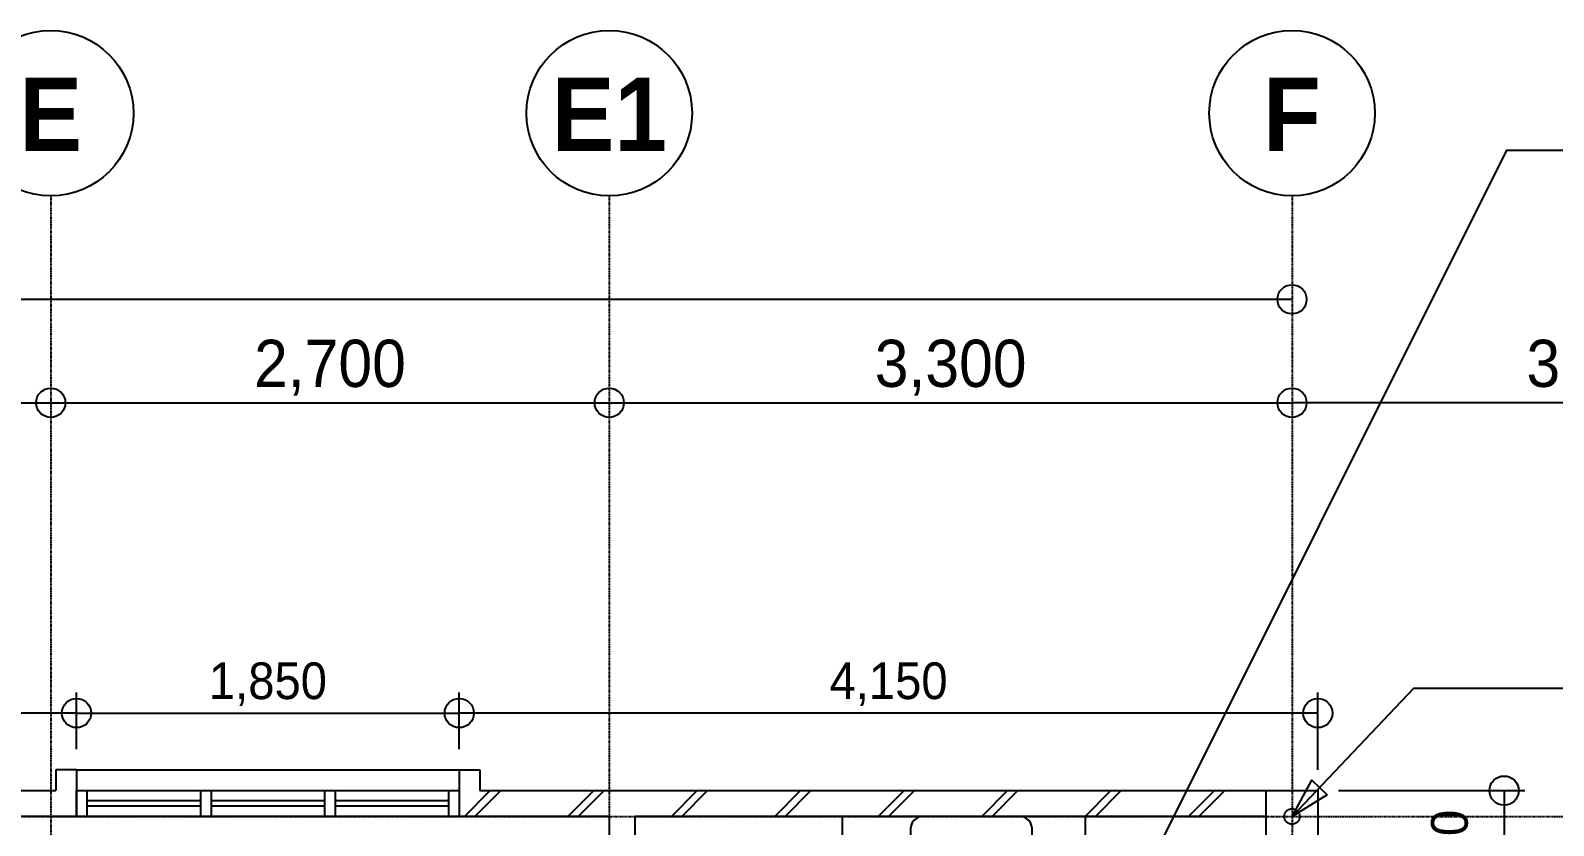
# Model space of a CAD drawing. Header units: inches. Extents: x 1543 to 314687, y -56168 to -771.
# Drawn here: x 55964 to 63326, y -35115 to -31271 of the extents above; entities that cross this region are included whole.
import ezdxf

# ---------------------------------------------------------------- set-up
doc = ezdxf.new("R2010")
doc.units = ezdxf.units.IN
doc.header["$MEASUREMENT"] = 0
doc.linetypes.add('PC_DASH_2', pattern=[0.638889, 0.277778, -0.083333, 0.055556, -0.083333, 0.055556, -0.083333])
for name, color, linetype in [('First Floor Plan', 7, 'Continuous'), ('Grid Line', 7, 'Continuous'), ('Text', 7, 'Continuous')]:
    doc.layers.add(name, color=color, linetype=linetype)

# ---------------------------------------------------------------- blocks, each defined once
blk = doc.blocks.new('PD_914015')
at = {"layer": 'Grid Line', "color": 12, "linetype": 'PC_DASH_2', "true_color": 0xdc0806}
for p, q in [((56061.8, -32071), (56061.8, -54071)), ((58761.8, -32071), (58761.8, -54071)), ((62061.8, -32071), (62061.8, -54071))]:
    blk.add_line(p, q, dxfattribs=at)
blk = doc.blocks.new('PD_914018')
at = {"layer": 'Grid Line', "color": 12, "true_color": 0xdc0806}
blk.add_line((54561.8, -33071), (56061.8, -33071), dxfattribs=at)
for centre in [(54561.8, -33071), (56061.8, -33071)]:
    blk.add_circle(centre, 70.6, dxfattribs=at)
at = {"layer": 'Grid Line', "color": 7, "insert": (55311.8, -32766.2), "char_height": 228.203, "width": 811.389, "attachment_point": 2}
blk.add_mtext('\\pxsm0.83;\\fHelvetica|b0|i0|c0|p228.2031;\\W0.92;1,500', dxfattribs=at)
blk = doc.blocks.new('PD_914019')
at = {"layer": 'Grid Line', "color": 12, "true_color": 0xdc0806}
blk.add_line((58761.8, -33071), (62061.8, -33071), dxfattribs=at)
for centre in [(58761.8, -33071), (62061.8, -33071)]:
    blk.add_circle(centre, 70.6, dxfattribs=at)
at = {"layer": 'Grid Line', "color": 7, "insert": (60411.8, -32766.2), "char_height": 228.203, "width": 811.389, "attachment_point": 2}
blk.add_mtext('\\pxsm0.83;\\fHelvetica|b0|i0|c0|p228.2031;\\W0.92;3,300', dxfattribs=at)
blk = doc.blocks.new('PD_914020')
at = {"layer": 'Grid Line', "color": 12, "true_color": 0xdc0806}
blk.add_line((56061.8, -33071), (58761.8, -33071), dxfattribs=at)
for centre in [(56061.8, -33071), (58761.8, -33071)]:
    blk.add_circle(centre, 70.6, dxfattribs=at)
at = {"layer": 'Grid Line', "color": 7, "insert": (57411.8, -32766.2), "char_height": 228.203, "width": 811.389, "attachment_point": 2}
blk.add_mtext('\\pxsm0.83;\\fHelvetica|b0|i0|c0|p228.2031;\\W0.92;2,700', dxfattribs=at)
blk = doc.blocks.new('PD_914021')
at = {"layer": 'Grid Line', "color": 12, "true_color": 0xdc0806}
blk.add_line((65061.8, -33071), (62061.8, -33071), dxfattribs=at)
for centre in [(62061.8, -33071), (65061.8, -33071)]:
    blk.add_circle(centre, 70.6, dxfattribs=at)
at = {"layer": 'Grid Line', "color": 7, "insert": (63561.8, -32766.2), "char_height": 228.203, "width": 811.389, "attachment_point": 2}
blk.add_mtext('\\pxsm0.83;\\fHelvetica|b0|i0|c0|p228.2031;\\W0.92;3,000', dxfattribs=at)
blk = doc.blocks.new('PD_914022')
at = {"layer": 'Grid Line', "color": 12, "true_color": 0xdc0806}
blk.add_line((62061.8, -32571), (45061.8, -32571), dxfattribs=at)
blk.add_circle((62061.8, -32571), 70.6, dxfattribs=at)
blk = doc.blocks.new('PD_914099')
at = {"layer": 'Grid Line', "color": 12, "true_color": 0xdc0806}
blk.add_circle((56061.8, -31671), 400, dxfattribs=at)
at = {"layer": 'Grid Line', "color": 12, "true_color": 0xdc0806, "insert": (56061.8, -31498.6), "char_height": 354.983, "width": 317.5, "attachment_point": 2}
blk.add_mtext('\\pxsm0.83;\\fHelvetica|b1|i0|c0|p354.9826;\\W0.92;E', dxfattribs=at)
blk = doc.blocks.new('PD_914102')
at = {"layer": 'Grid Line', "color": 12, "true_color": 0xdc0806}
blk.add_circle((58761.8, -31671), 400, dxfattribs=at)
at = {"layer": 'Grid Line', "color": 12, "true_color": 0xdc0806, "insert": (58761.8, -31498.6), "char_height": 354.983, "width": 599.722, "attachment_point": 2}
blk.add_mtext('\\pxsm0.83;\\fHelvetica|b1|i0|c0|p354.9826;\\W0.92;E1', dxfattribs=at)
blk = doc.blocks.new('PD_914105')
at = {"layer": 'Grid Line', "color": 12, "true_color": 0xdc0806}
blk.add_circle((62061.8, -31671), 400, dxfattribs=at)
at = {"layer": 'Grid Line', "color": 12, "true_color": 0xdc0806, "insert": (62061.8, -31498.6), "char_height": 354.983, "width": 317.5, "attachment_point": 2}
blk.add_mtext('\\pxsm0.83;\\fHelvetica|b1|i0|c0|p354.9826;\\W0.92;F', dxfattribs=at)
blk = doc.blocks.new('PD_914173')
at = {"layer": 'Grid Line', "color": 12, "true_color": 0xdc0806}
blk.add_line((56186.8, -34571), (54436.8, -34571), dxfattribs=at)
for centre in [(54436.8, -34571), (56186.8, -34571)]:
    blk.add_circle(centre, 70.6, dxfattribs=at)
at = {"layer": 'Grid Line', "color": 7, "insert": (55311.8, -34326.1), "char_height": 177.491, "width": 635, "attachment_point": 2}
blk.add_mtext('\\pxsm0.83;\\fHelvetica|b0|i0|c0|p177.4913;\\W0.92;1,750', dxfattribs=at)
blk = doc.blocks.new('PD_914172')
at = {"layer": 'Grid Line', "color": 12, "true_color": 0xdc0806}
for p, q in [((54436.8, -34746), (54436.8, -34471)), ((56186.8, -34746), (56186.8, -34471))]:
    blk.add_line(p, q, dxfattribs=at)
at = {"layer": 'Grid Line'}
blk.add_blockref('PD_914173', (0, 0), dxfattribs=at)
blk = doc.blocks.new('PD_914175')
at = {"layer": 'Grid Line', "color": 12, "true_color": 0xdc0806}
blk.add_line((62186.8, -34571), (58036.8, -34571), dxfattribs=at)
for centre in [(58036.8, -34571), (62186.8, -34571)]:
    blk.add_circle(centre, 70.6, dxfattribs=at)
at = {"layer": 'Grid Line', "color": 7, "insert": (60111.8, -34326.1), "char_height": 177.491, "width": 635, "attachment_point": 2}
blk.add_mtext('\\pxsm0.83;\\fHelvetica|b0|i0|c0|p177.4913;\\W0.92;4,150', dxfattribs=at)
blk = doc.blocks.new('PD_914174')
at = {"layer": 'Grid Line', "color": 12, "true_color": 0xdc0806}
for p, q in [((58036.8, -34746), (58036.8, -34471)), ((62186.8, -34846), (62186.8, -34471))]:
    blk.add_line(p, q, dxfattribs=at)
at = {"layer": 'Grid Line'}
blk.add_blockref('PD_914175', (0, 0), dxfattribs=at)
blk = doc.blocks.new('PD_914177')
at = {"layer": 'Grid Line', "color": 12, "true_color": 0xdc0806}
blk.add_line((63086.8, -34946), (63086.8, -35296), dxfattribs=at)
for centre in [(63086.8, -34946), (63086.8, -35296)]:
    blk.add_circle(centre, 70.6, dxfattribs=at)
at = {"layer": 'Grid Line', "color": 7, "insert": (62734, -35228.9), "char_height": 177.491, "width": 423.333, "attachment_point": 2, "rotation": 90}
blk.add_mtext('\\pxsm0.83;\\fHelvetica|b0|i0|c0|p177.4913;\\W0.92;350', dxfattribs=at)
blk = doc.blocks.new('PD_914176')
at = {"layer": 'Grid Line', "color": 12, "true_color": 0xdc0806}
for p, q in [((62286.8, -34946), (63186.8, -34946)), ((62386.8, -35296), (63186.8, -35296))]:
    blk.add_line(p, q, dxfattribs=at)
at = {"layer": 'Grid Line'}
blk.add_blockref('PD_914177', (0, 0), dxfattribs=at)
blk = doc.blocks.new('PD_914238')
at = {"layer": 'Grid Line', "color": 12, "linetype": 'PC_DASH_2', "true_color": 0xdc0806}
blk.add_line((38561.8, -35071), (66561.8, -35071), dxfattribs=at)
blk = doc.blocks.new('PD_914742')
at = {"layer": 'First Floor Plan', "color": 7}
for p, q in [((60337.6, -35335.1), (60306.5, -35303.9)), ((60337.6, -35371.7), (60337.6, -35335.1)), ((60686, -35335.1), (60717.1, -35303.9)), ((60686, -35371.7), (60686, -35335.1))]:
    blk.add_line(p, q, dxfattribs=at)
for points in [[(60715.2, -35305.7), (60746.5, -35305.7), (60761.7, -35303.7), (60775.8, -35297.9), (60788, -35288.5), (60797.3, -35276.4), (60803.2, -35262.2), (60805.2, -35247), (60805.2, -35129.7), (60803.2, -35114.5), (60797.3, -35100.4), (60788, -35088.2), (60775.8, -35078.9), (60761.7, -35073), (60746.5, -35071), (60277.1, -35071), (60261.9, -35073), (60247.8, -35078.9), (60235.6, -35088.2), (60226.3, -35100.4), (60220.4, -35114.5), (60218.4, -35129.7), (60218.4, -35247), (60220.4, -35262.2), (60226.3, -35276.4), (60235.6, -35288.5), (60247.8, -35297.9), (60261.9, -35303.7), (60277.1, -35305.7), (60308.4, -35305.7), (60308.5, -35305.2), (60314.3, -35291), (60323.6, -35278.9), (60335.8, -35269.6), (60349.9, -35263.7), (60365.1, -35261.7), (60658.5, -35261.7), (60673.7, -35263.7), (60687.8, -35269.6), (60700, -35278.9), (60709.3, -35291), (60715.1, -35305.2), (60715.2, -35305.7)], [(60511.8, -35451.3), (60511.8, -35303), (60409.1, -35322.9), (60334, -35377.2), (60306.4, -35451.3), (60511.8, -35451.3)], [(60511.8, -35451.3), (60511.8, -35303), (60614.5, -35322.9), (60689.6, -35377.2), (60717.1, -35451.3), (60717.1, -35451.3), (60511.8, -35451.3)], [(60511.8, -35475.4), (60511.8, -35386.4), (60453.1, -35398.3), (60410.2, -35430.9), (60394.5, -35475.4), (60511.8, -35475.4)], [(60511.8, -35475.4), (60511.8, -35386.4), (60570.5, -35398.3), (60613.4, -35430.9), (60629.1, -35475.4), (60629.1, -35475.4), (60511.8, -35475.4)], [(60511.8, -35451.3), (60306.5, -35451.3), (60306.5, -35451.3), (60334, -35633.9), (60409.1, -35767.5), (60511.8, -35816.4), (60511.8, -35451.3)], [(60394.5, -35474.1), (60453.1, -35691.3)], [(60511.8, -35451.3), (60717.1, -35451.3), (60689.6, -35633.9), (60614.5, -35767.5), (60511.8, -35816.4), (60511.8, -35451.3)], [(60629.1, -35474.1), (60570.5, -35691.3)], [(60412.1, -35706.7), (60376.1, -35724.2), (60394, -35739.7), (60418.5, -35743.1), (60440.7, -35733.1), (60452.4, -35713.5), (60449.4, -35691.3), (60412.1, -35706.7)], [(60611.5, -35706.7), (60647.5, -35724.2), (60629.6, -35739.7), (60605.1, -35743.1), (60582.9, -35733.1), (60571.1, -35713.5), (60574.2, -35691.3), (60611.5, -35706.7)], [(60445.5, -35736.1), (60488.9, -35762.9), (60541.5, -35760.8), (60582.2, -35730.8)]]:
    blk.add_lwpolyline(points, dxfattribs=at)
blk = doc.blocks.new('PD_914856')
at = {"layer": 'First Floor Plan', "color": 7}
for p, q in [((59061.8, -35071), (59186.8, -34946)), ((59111.8, -35071), (59236.8, -34946))]:
    blk.add_line(p, q, dxfattribs=at)
blk = doc.blocks.new('PD_914858')
at = {"layer": 'First Floor Plan', "color": 7}
for p, q in [((59561.8, -35071), (59686.8, -34946)), ((59611.8, -35071), (59736.8, -34946))]:
    blk.add_line(p, q, dxfattribs=at)
blk = doc.blocks.new('PD_914859')
at = {"layer": 'First Floor Plan', "color": 7}
for p, q in [((60061.8, -35071), (60186.8, -34946)), ((60111.8, -35071), (60236.8, -34946))]:
    blk.add_line(p, q, dxfattribs=at)
blk = doc.blocks.new('PD_914860')
at = {"layer": 'First Floor Plan', "color": 7}
for p, q in [((60561.8, -35071), (60686.8, -34946)), ((60611.8, -35071), (60736.8, -34946))]:
    blk.add_line(p, q, dxfattribs=at)
blk = doc.blocks.new('PD_914861')
at = {"layer": 'First Floor Plan', "color": 7}
for p, q in [((61061.8, -35071), (61186.8, -34946)), ((61111.8, -35071), (61236.8, -34946))]:
    blk.add_line(p, q, dxfattribs=at)
blk = doc.blocks.new('PD_914862')
at = {"layer": 'First Floor Plan', "color": 7}
for p, q in [((61561.8, -35071), (61686.8, -34946)), ((61611.8, -35071), (61736.8, -34946))]:
    blk.add_line(p, q, dxfattribs=at)
blk = doc.blocks.new('PD_914863')
at = {"layer": 'First Floor Plan', "color": 7}
for p, q in [((58561.8, -35071), (58686.8, -34946)), ((58611.8, -35071), (58736.8, -34946))]:
    blk.add_line(p, q, dxfattribs=at)
blk = doc.blocks.new('PD_914864')
at = {"layer": 'First Floor Plan', "color": 7}
for p, q in [((58061.8, -35071), (58186.8, -34946)), ((58111.8, -35071), (58236.8, -34946))]:
    blk.add_line(p, q, dxfattribs=at)
blk = doc.blocks.new('PD_914994')
at = {"layer": 'First Floor Plan', "color": 7}
blk.add_line((56186.8, -34571), (58036.8, -34571), dxfattribs=at)
for centre in [(56186.8, -34571), (58036.8, -34571)]:
    blk.add_circle(centre, 70.6, dxfattribs=at)
at = {"layer": 'First Floor Plan', "color": 7, "insert": (57111.8, -34326.1), "char_height": 177.491, "width": 635, "attachment_point": 2}
blk.add_mtext('\\pxsm0.83;\\fHelvetica|b0|i0|c0|p177.4913;\\W0.92;1,850', dxfattribs=at)
blk = doc.blocks.new('PD_914993')
at = {"layer": 'First Floor Plan', "color": 7}
for p, q in [((56186.8, -34746), (56186.8, -34471)), ((58036.8, -34746), (58036.8, -34471))]:
    blk.add_line(p, q, dxfattribs=at)
at = {"layer": 'First Floor Plan'}
blk.add_blockref('PD_914994', (0, 0), dxfattribs=at)
blk = doc.blocks.new('PD_914999')
at = {"layer": 'First Floor Plan', "color": 7}
for p, q in [((56786.8, -34946), (56836.8, -34946)), ((56786.8, -35071), (56786.8, -34946)), ((56836.8, -34946), (56836.8, -35071)), ((56836.8, -35071), (56786.8, -35071))]:
    blk.add_line(p, q, dxfattribs=at)
blk = doc.blocks.new('PD_915000')
at = {"layer": 'First Floor Plan', "color": 7}
for p, q in [((57986.8, -34946), (58036.8, -34946)), ((57986.8, -35071), (57986.8, -34946)), ((58036.8, -34946), (58036.8, -35071)), ((58036.8, -35071), (57986.8, -35071))]:
    blk.add_line(p, q, dxfattribs=at)
blk = doc.blocks.new('PD_915001')
at = {"layer": 'First Floor Plan', "color": 7}
for p, q in [((56186.8, -34946), (56236.8, -34946)), ((56186.8, -35071), (56186.8, -34946)), ((56236.8, -34946), (56236.8, -35071)), ((56236.8, -35071), (56186.8, -35071))]:
    blk.add_line(p, q, dxfattribs=at)
blk = doc.blocks.new('PD_915002')
at = {"layer": 'First Floor Plan', "color": 7}
for p, q in [((57386.8, -34946), (57436.8, -34946)), ((57386.8, -35071), (57386.8, -34946)), ((57436.8, -34946), (57436.8, -35071)), ((57436.8, -35071), (57386.8, -35071))]:
    blk.add_line(p, q, dxfattribs=at)
blk = doc.blocks.new('PD_914998')
at = {"layer": 'First Floor Plan', "color": 7}
for p, q in [((56186.8, -34946), (58036.8, -34946)), ((56786.8, -34995.5), (56236.8, -34995.5)), ((56786.8, -35021.5), (56236.8, -35021.5)), ((57386.8, -34995.5), (56836.8, -34995.5)), ((57386.8, -35021.5), (56836.8, -35021.5)), ((57986.8, -34995.5), (57436.8, -34995.5)), ((57986.8, -35021.5), (57436.8, -35021.5)), ((58036.8, -35071), (56186.8, -35071))]:
    blk.add_line(p, q, dxfattribs=at)
at = {"layer": 'First Floor Plan'}
for name in ['PD_915001', 'PD_914999', 'PD_915002', 'PD_915000']:
    blk.add_blockref(name, (0, 0), dxfattribs=at)
blk = doc.blocks.new('PD_915003')
at = {"layer": 'First Floor Plan', "color": 7}
for p, q in [((56086.8, -34846), (56086.8, -34946)), ((56186.8, -34846), (56086.8, -34846)), ((56186.8, -34846), (58036.8, -34846)), ((56186.8, -34846), (56186.8, -35071)), ((58036.8, -34846), (58136.8, -34846)), ((58036.8, -34846), (58036.8, -35071)), ((58136.8, -34846), (58136.8, -34946))]:
    blk.add_line(p, q, dxfattribs=at)
blk = doc.blocks.new('PD_915123')
at = {"layer": 'Text', "color": 7}
blk.add_lwpolyline([(61293.1, -35468.5), (63100, -31850), (66561.8, -31850)], dxfattribs=at)
blk = doc.blocks.new('PD_915124')
at = {"layer": 'Text', "color": 7}
for points in [[(62061.8, -35071), (62650, -34450), (66561.8, -34450)], [(62232.2, -34966.4), (62061.8, -35071), (62157.1, -34895.2), (62232.2, -34966.4)]]:
    blk.add_lwpolyline(points, dxfattribs=at)

msp = doc.modelspace()

# ---------------------------------------------------------------- linework, layer by layer
at = {"layer": 'First Floor Plan', "color": 7}
for p, q in [((54686.8, -34946), (56086.8, -34946)), ((58136.8, -34946), (61936.8, -34946)), ((56186.8, -35071), (54686.8, -35071)), ((58761.8, -35071), (58036.8, -35071)), ((58761.8, -35071), (58761.8, -36071)), ((61936.8, -35071), (58886.8, -35071)), ((58886.8, -36071), (58886.8, -35071)), ((59886.8, -35071), (59886.8, -35471)), ((61061.8, -35071), (61061.8, -36646))]:
    msp.add_line(p, q, dxfattribs=at)
msp.add_lwpolyline([(61936.8, -34946), (62186.8, -34946), (62186.8, -35196), (61936.8, -35196), (61936.8, -34946)], dxfattribs=at)
at = {"layer": 'First Floor Plan', "color": 172, "true_color": 0x0000d3}
msp.add_circle((62061.8, -35071), 37.5, dxfattribs=at)

# ---------------------------------------------------------------- block references
at = {"layer": 'First Floor Plan'}
for name in ['PD_914993', 'PD_915003', 'PD_914998', 'PD_914864', 'PD_914863', 'PD_914856', 'PD_914858', 'PD_914859', 'PD_914860', 'PD_914861', 'PD_914862', 'PD_914742']:
    msp.add_blockref(name, (0, 0), dxfattribs=at)
at = {"layer": 'Grid Line'}
for name in ['PD_914099', 'PD_914102', 'PD_914105', 'PD_914015', 'PD_914022', 'PD_914018', 'PD_914020', 'PD_914019', 'PD_914021', 'PD_914172', 'PD_914174', 'PD_914176', 'PD_914238']:
    msp.add_blockref(name, (0, 0), dxfattribs=at)
at = {"layer": 'Text'}
for name in ['PD_915123', 'PD_915124']:
    msp.add_blockref(name, (0, 0), dxfattribs=at)

doc.saveas('drawing.dxf')
